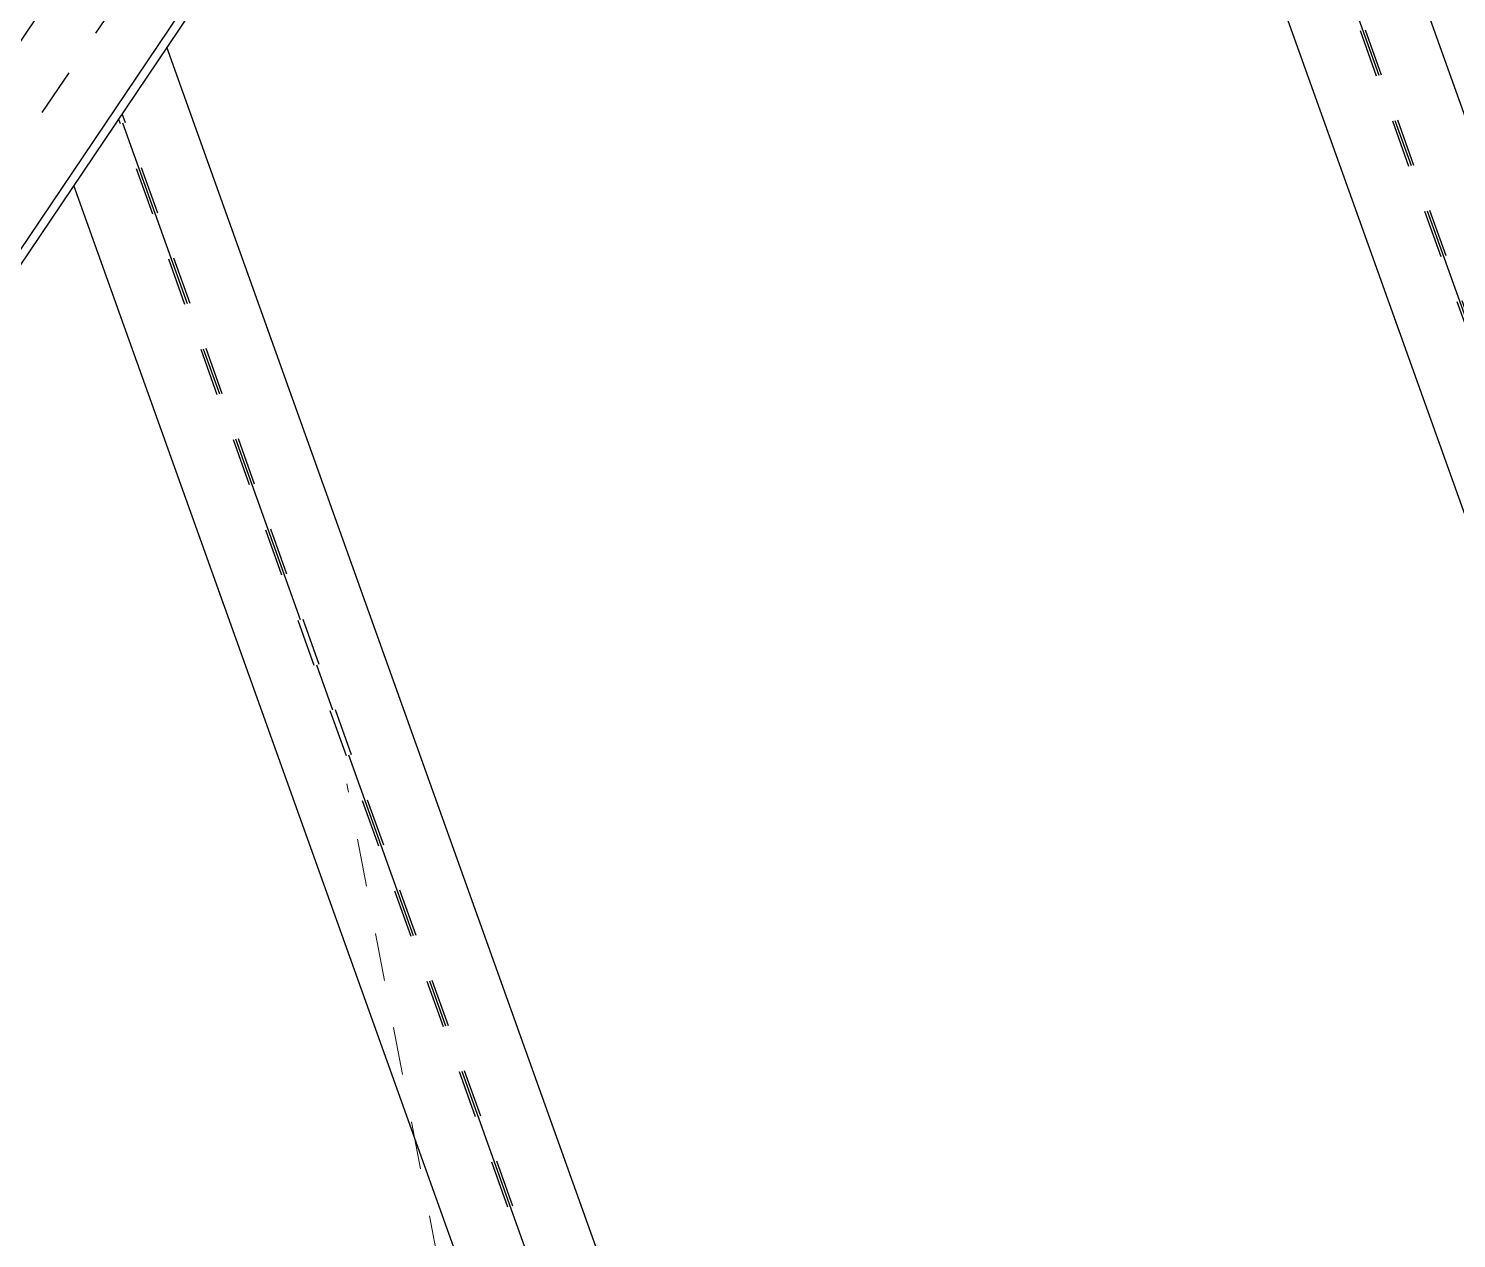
# Model space of a CAD drawing. Header units: metres. Extents: x 2681481 to 2682537, y 1228589 to 1229401.
# Drawn here: x 2681857.24 to 2681860.218, y 1228900.431 to 1228902.954 of the extents above; entities that cross this region are included whole.
import ezdxf

# ---------------------------------------------------------------- set-up
doc = ezdxf.new("R2010")
doc.units = ezdxf.units.M
for name, pattern in [('AUSGEZOGEN', [0]), ('PHANTOM2_S8', [0.6, 0.4, -0.1, 0, -0.1]), ('STRICHLINIE_S4', [0.2, 0.1, -0.1])]:
    doc.linetypes.add(name, pattern=pattern)
for name, color, linetype, lineweight in [('Standard', 7, 'AUSGEZOGEN', 25), ('TB_129#0 Kontur', 7, 'AUSGEZOGEN', 13), ('TB_134#Gebäude', 7, 'AUSGEZOGEN', 13)]:
    doc.layers.add(name, color=color, linetype=linetype, lineweight=lineweight)

msp = doc.modelspace()

# ---------------------------------------------------------------- linework, layer by layer
at = {"layer": 'Standard', "color": 252, "linetype": 'PHANTOM2_S8', "lineweight": 25, "transparency": 33554687}
for p, q in [((2681865.8224, 1228915.4647), (2681852.3998, 1228895.5594)), ((2681862.414, 1228896.2651), (2681859.1668, 1228905.3443)), ((2681859.9291, 1228895.789), (2681857.4319, 1228902.7714))]:
    msp.add_line(p, q, dxfattribs=at)
at = {"layer": 'Standard', "color": 252, "linetype": 'AUSGEZOGEN', "lineweight": 25, "transparency": 33554687}
for p, q in [((2681865.9166, 1228915.3862), (2681852.5357, 1228895.5427)), ((2681865.9305, 1228915.3746), (2681852.5558, 1228895.5403)), ((2681862.5531, 1228896.2917), (2681859.264, 1228905.4884)), ((2681862.2748, 1228896.2384), (2681859.0697, 1228905.2002)), ((2681860.0683, 1228895.8156), (2681857.529, 1228902.9155)), ((2681859.79, 1228895.7623), (2681857.3347, 1228902.6274))]:
    msp.add_line(p, q, dxfattribs=at)
at = {"layer": 'Standard', "color": 252, "linetype": 'STRICHLINIE_S4', "lineweight": 25, "transparency": 33554687}
for p, q in [((2681862.4192, 1228896.2661), (2681859.1704, 1228905.3497)), ((2681862.4087, 1228896.2641), (2681859.1632, 1228905.3389)), ((2681859.9239, 1228895.788), (2681857.4282, 1228902.766)), ((2681859.9344, 1228895.79), (2681857.4355, 1228902.7768))]:
    msp.add_line(p, q, dxfattribs=at)
at = {"layer": 'TB_129#0 Kontur', "color": 252, "linetype": 'STRICHLINIE_S4', "lineweight": 18, "transparency": 33554687}
msp.add_line((2681858.6964, 1228897.2366), (2681857.9043, 1228901.3793), dxfattribs=at)
at = {"layer": 'TB_134#Gebäude', "color": 252, "linetype": 'AUSGEZOGEN', "lineweight": 25, "transparency": 33554687}
msp.add_line((2681852.2661, 1228895.5757), (2681865.7297, 1228915.5419), dxfattribs=at)

doc.saveas('drawing.dxf')
